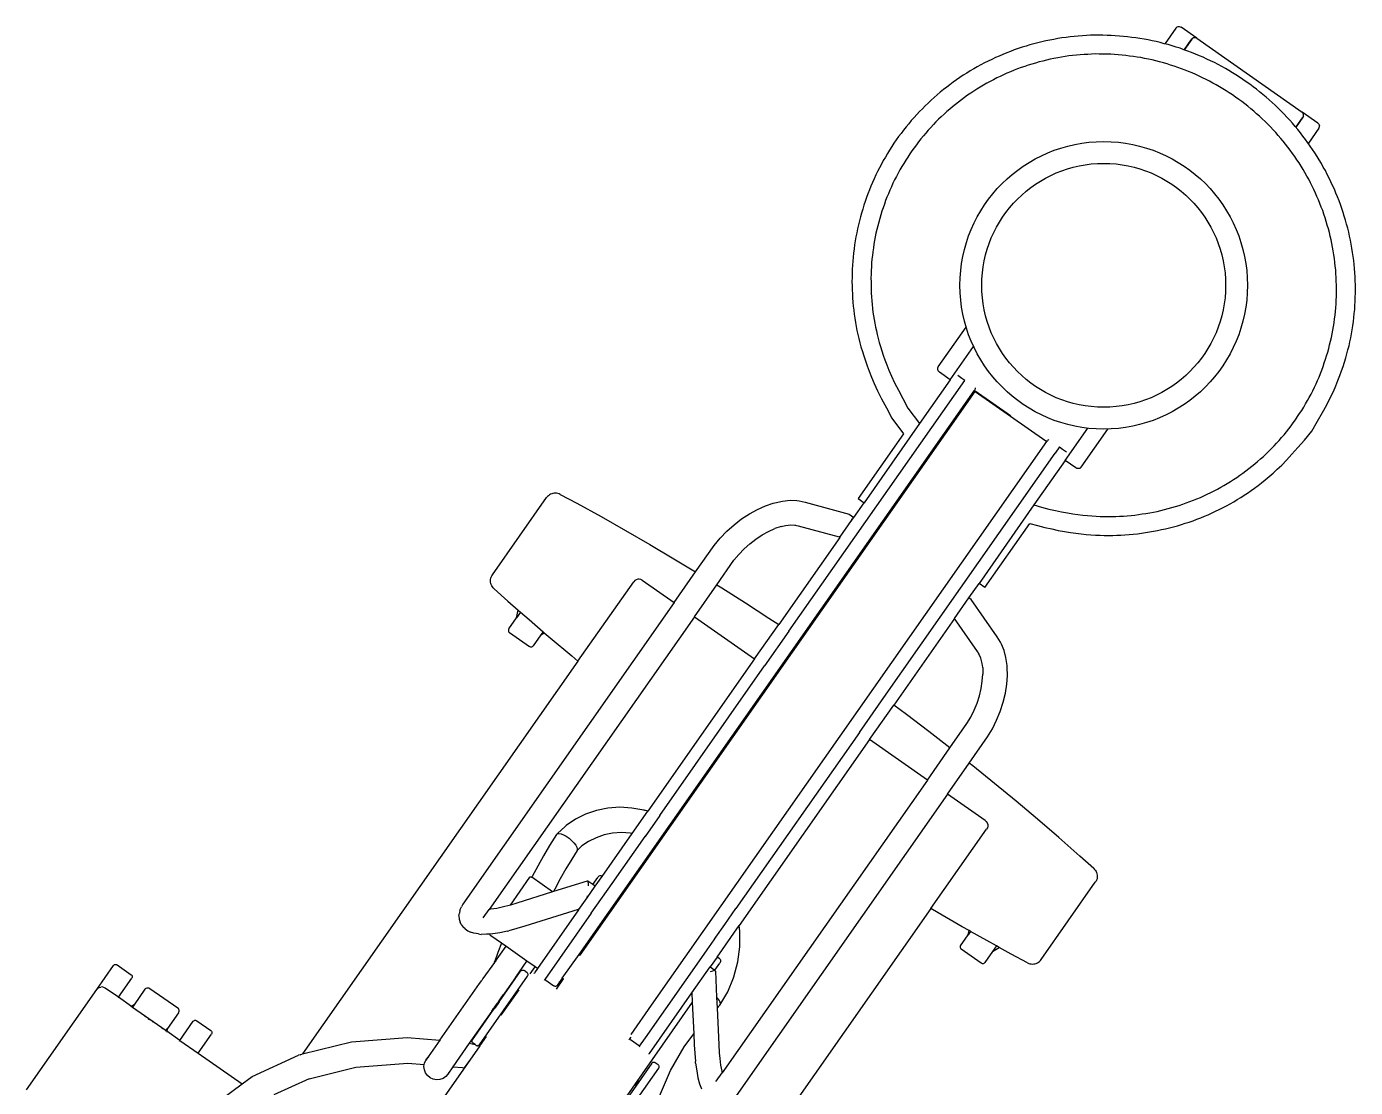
# Model space of a CAD drawing. Header units: metres. Extents: x 141303 to 146299, y 125960 to 127091.
# Drawn here: x 144687.086 to 144688.37, y 126057.218 to 126058.243 of the extents above; entities that cross this region are included whole.
import ezdxf

# ---------------------------------------------------------------- set-up
doc = ezdxf.new("R2010")
doc.units = ezdxf.units.M
doc.header["$MEASUREMENT"] = 0
doc.layers.add('Edges', color=7, linetype='Continuous')
doc.layers.add('FURNITURE', color=6, linetype='Continuous')

# ---------------------------------------------------------------- blocks, each defined once
blk = doc.blocks.new('Mobile C-Arm X-Ray Machine pl')
at = {"layer": 'Edges'}
for p, q in [((3.1646, 3.1659), (3.2639, 3.1659)), ((3.2652, 3.1657), (3.2639, 3.1659)), ((3.2639, 3.1659), (3.2878, 3.1659)), ((3.2664, 3.1652), (3.2652, 3.1657)), ((3.2664, 3.1652), (3.2674, 3.1644)), ((3.2682, 3.1634), (3.2674, 3.1644)), ((3.2687, 3.1621), (3.2682, 3.1634)), ((3.2689, 3.1609), (3.2687, 3.1621)), ((3.2689, 3.1478), (3.2689, 3.1609)), ((3.2878, 3.1659), (3.2883, 3.1658)), ((3.2883, 3.1658), (3.2888, 3.1656)), ((3.2888, 3.1656), (3.2892, 3.1653)), ((3.2892, 3.1653), (3.2895, 3.1649)), ((3.2895, 3.1649), (3.2897, 3.1644)), ((3.2897, 3.1644), (3.2898, 3.1639)), ((3.2898, 3.1639), (3.2898, 3.1498)), ((3.2682, 3.1478), (3.2687, 3.1478)), ((3.2689, 3.1478), (3.2878, 3.1478)), ((3.2689, 3.1349), (3.2689, 3.1478)), ((3.2883, 3.1479), (3.2878, 3.1478)), ((3.2888, 3.1481), (3.2883, 3.1479)), ((3.2892, 3.1484), (3.2888, 3.1481)), ((3.2895, 3.1488), (3.2892, 3.1484)), ((3.2897, 3.1493), (3.2895, 3.1488)), ((3.2898, 3.1498), (3.2897, 3.1493)), ((3.2687, 3.135), (3.2682, 3.1352)), ((3.2687, 3.134), (3.2682, 3.134)), ((3.2682, 3.1305), (3.2687, 3.1305)), ((3.2711, 3.134), (3.2689, 3.1349)), ((3.2689, 3.134), (3.2689, 3.1349)), ((3.2711, 3.134), (3.2689, 3.134)), ((3.2689, 3.134), (3.2689, 3.1007)), ((3.2865, 3.134), (3.2711, 3.134)), ((3.2865, 3.134), (3.2872, 3.1339)), ((3.2872, 3.1339), (3.2879, 3.1336)), ((3.2879, 3.1336), (3.2885, 3.1332)), ((3.2885, 3.1332), (3.289, 3.1326)), ((3.289, 3.1326), (3.2893, 3.1319)), ((3.2893, 3.1319), (3.2894, 3.1312)), ((3.2894, 3.1312), (3.2894, 3.1035)), ((3.2682, 3.1211), (3.2687, 3.1211)), ((3.2682, 3.1176), (3.2687, 3.1176)), ((3.2682, 3.1171), (3.2687, 3.1171)), ((3.2682, 3.1136), (3.2687, 3.1136)), ((3.2682, 3.1042), (3.2687, 3.1042)), ((3.2687, 3.1007), (3.2682, 3.1007)), ((3.2687, 3.0997), (3.2682, 3.0995)), ((3.2711, 3.1007), (3.2689, 3.0998)), ((3.2689, 3.0998), (3.2689, 3.1007)), ((3.2689, 3.1007), (3.2711, 3.1007)), ((3.2689, 3.0869), (3.2689, 3.0998)), ((3.2865, 3.1007), (3.2711, 3.1007)), ((3.2865, 3.1007), (3.2872, 3.1008)), ((3.2872, 3.1008), (3.2879, 3.1011)), ((3.2879, 3.1011), (3.2885, 3.1015)), ((3.2885, 3.1015), (3.289, 3.1021)), ((3.289, 3.1021), (3.2893, 3.1028)), ((3.2893, 3.1028), (3.2894, 3.1035)), ((3.7219, 3.0958), (3.7229, 3.096)), ((3.7229, 3.096), (3.7239, 3.0961)), ((3.7239, 3.0961), (3.8005, 3.0961)), ((3.8016, 3.096), (3.8005, 3.0961)), ((3.8026, 3.0958), (3.8016, 3.096)), ((3.2682, 3.0869), (3.2687, 3.0869)), ((3.2689, 3.0869), (3.2878, 3.0869)), ((3.2689, 3.0869), (3.2689, 3.0688)), ((3.2878, 3.0869), (3.2883, 3.0868)), ((3.2883, 3.0868), (3.2888, 3.0866)), ((3.2888, 3.0866), (3.2892, 3.0863)), ((3.2892, 3.0863), (3.2895, 3.0859)), ((3.2895, 3.0859), (3.2897, 3.0854)), ((3.2897, 3.0854), (3.2898, 3.0849)), ((3.7154, 3.0885), (3.7136, 3.0735)), ((3.7154, 3.0885), (3.7156, 3.0895)), ((3.7156, 3.0895), (3.7159, 3.0905)), ((3.7159, 3.0905), (3.7163, 3.0915)), ((3.7163, 3.0915), (3.7169, 3.0924)), ((3.7169, 3.0924), (3.7175, 3.0932)), ((3.7175, 3.0932), (3.7182, 3.0939)), ((3.7182, 3.0939), (3.719, 3.0945)), ((3.719, 3.0945), (3.7199, 3.0951)), ((3.7199, 3.0951), (3.7209, 3.0955)), ((3.7209, 3.0955), (3.7219, 3.0958)), ((3.8036, 3.0955), (3.8026, 3.0958)), ((3.8045, 3.0951), (3.8036, 3.0955)), ((3.8054, 3.0945), (3.8045, 3.0951)), ((3.8062, 3.0939), (3.8054, 3.0945)), ((3.8069, 3.0932), (3.8062, 3.0939)), ((3.8076, 3.0924), (3.8069, 3.0932)), ((3.8081, 3.0915), (3.8076, 3.0924)), ((3.8085, 3.0905), (3.8081, 3.0915)), ((3.8088, 3.0895), (3.8085, 3.0905)), ((3.809, 3.0885), (3.8088, 3.0895)), ((3.809, 3.0885), (3.8108, 3.0735)), ((3.2898, 3.0849), (3.2898, 3.0708)), ((3.2682, 3.0688), (3.2687, 3.0688)), ((3.2689, 3.0688), (3.2878, 3.0688)), ((3.2689, 3.0688), (3.2689, 3.0253)), ((3.2883, 3.0689), (3.2878, 3.0688)), ((3.2888, 3.0691), (3.2883, 3.0689)), ((3.2892, 3.0694), (3.2888, 3.0691)), ((3.2895, 3.0698), (3.2892, 3.0694)), ((3.2897, 3.0703), (3.2895, 3.0698)), ((3.2898, 3.0708), (3.2897, 3.0703)), ((3.7136, 3.0735), (3.7124, 3.0625)), ((3.8108, 3.0735), (3.8133, 3.0509)), ((3.6936, 3.0585), (3.6935, 3.058)), ((3.6935, 3.058), (3.6935, 3.038)), ((3.6938, 3.059), (3.6936, 3.0585)), ((3.6941, 3.0594), (3.6938, 3.059)), ((3.6946, 3.0597), (3.6941, 3.0594)), ((3.695, 3.0599), (3.6946, 3.0597)), ((3.6956, 3.06), (3.695, 3.0599)), ((3.6956, 3.06), (3.7065, 3.06)), ((3.7065, 3.06), (3.7124, 3.0625)), ((3.7122, 3.06), (3.7065, 3.06)), ((3.7122, 3.06), (3.7112, 3.0509)), ((3.7124, 3.0625), (3.7122, 3.06)), ((3.7112, 3.0509), (3.7097, 3.036)), ((3.8133, 3.0509), (3.8155, 3.0283)), ((3.2404, 3.0348), (3.2689, 3.0253)), ((3.6936, 3.0375), (3.6935, 3.038)), ((3.6938, 3.037), (3.6936, 3.0375)), ((3.6941, 3.0366), (3.6938, 3.037)), ((3.6946, 3.0363), (3.6941, 3.0366)), ((3.695, 3.0361), (3.6946, 3.0363)), ((3.6956, 3.036), (3.695, 3.0361)), ((3.7065, 3.036), (3.6956, 3.036)), ((3.7065, 3.036), (3.7096, 3.0347)), ((3.7097, 3.036), (3.7065, 3.036)), ((3.7096, 3.0347), (3.709, 3.0283)), ((3.7097, 3.036), (3.7096, 3.0347)), ((3.2689, 3.0253), (3.2784, 3.0221)), ((3.2784, 3.0221), (3.3142, 3.0013)), ((3.709, 3.0283), (3.707, 3.0056)), ((3.8155, 3.0283), (3.8175, 3.0056)), ((3.3035, 2.9832), (3.2764, 2.999)), ((3.3153, 3.0004), (3.3142, 3.0013)), ((3.3153, 3.0004), (3.317, 2.999)), ((3.317, 2.999), (3.3479, 2.9722)), ((3.7064, 2.999), (3.317, 2.999)), ((3.707, 3.0056), (3.7064, 2.999)), ((3.7064, 2.999), (3.7064, 2.9988)), ((3.7064, 2.999), (3.7852, 2.999)), ((3.7865, 2.9988), (3.7852, 2.999)), ((3.8175, 3.0056), (3.8192, 2.983)), ((3.7877, 2.9983), (3.7865, 2.9988)), ((3.7888, 2.9975), (3.7877, 2.9983)), ((3.7895, 2.9965), (3.7888, 2.9975)), ((3.79, 2.9953), (3.7895, 2.9965)), ((3.7902, 2.994), (3.79, 2.9953)), ((3.7902, 2.994), (3.7902, 2.9624)), ((3.3035, 2.9832), (3.3331, 2.9576)), ((3.8192, 2.983), (3.8206, 2.9624)), ((3.3479, 2.9722), (3.3766, 2.9372)), ((3.3331, 2.9576), (3.36, 2.9247)), ((3.4796, 2.9578), (3.4782, 2.9557)), ((3.4816, 2.9594), (3.4796, 2.9578)), ((3.4816, 2.9594), (3.4837, 2.9605)), ((3.486, 2.9615), (3.4837, 2.9605)), ((3.486, 2.9615), (3.4889, 2.962)), ((3.4913, 2.9624), (3.4889, 2.962)), ((3.7902, 2.9624), (3.4913, 2.9624)), ((3.7902, 2.9624), (3.8206, 2.9624)), ((3.8206, 2.9624), (3.8469, 2.9624)), ((3.8469, 2.9624), (3.8545, 2.9618)), ((3.8545, 2.9618), (3.8622, 2.9606)), ((3.8622, 2.9606), (3.8698, 2.9588)), ((3.8698, 2.9588), (3.8772, 2.9565)), ((3.8772, 2.9565), (3.8843, 2.9537)), ((3.4759, 2.9491), (3.4758, 2.9466)), ((3.4758, 2.9466), (3.4763, 2.9442)), ((3.4759, 2.9491), (3.4761, 2.9515)), ((3.477, 2.9539), (3.4761, 2.9515)), ((3.477, 2.9539), (3.4782, 2.9557)), ((3.8843, 2.9537), (3.8909, 2.9505)), ((3.8909, 2.9505), (3.897, 2.9468)), ((3.897, 2.9468), (3.9024, 2.9429)), ((3.3766, 2.9372), (3.39, 2.9143)), ((3.477, 2.9414), (3.4763, 2.9442)), ((3.4787, 2.9381), (3.477, 2.9414)), ((3.4787, 2.9381), (3.4797, 2.9361)), ((3.4822, 2.9326), (3.4797, 2.9361)), ((3.4915, 2.9424), (3.4916, 2.9423)), ((3.4916, 2.9423), (3.4917, 2.9424)), ((3.4917, 2.9424), (3.5, 2.9424)), ((3.5009, 2.9414), (3.5, 2.9424)), ((3.7902, 2.9424), (3.5, 2.9424)), ((3.5043, 2.9378), (3.5009, 2.9414)), ((3.5083, 2.9341), (3.5043, 2.9378)), ((3.7902, 2.9424), (3.7902, 2.8827)), ((3.7902, 2.9424), (3.8218, 2.9424)), ((3.8218, 2.9424), (3.8221, 2.9376)), ((3.8218, 2.9424), (3.8461, 2.9424)), ((3.8221, 2.9376), (3.8232, 2.9149)), ((3.8461, 2.9424), (3.8522, 2.9419)), ((3.8522, 2.9419), (3.8584, 2.9409)), ((3.8584, 2.9409), (3.8645, 2.9395)), ((3.8645, 2.9395), (3.8705, 2.9376)), ((3.8705, 2.9376), (3.8762, 2.9354)), ((3.8762, 2.9354), (3.8815, 2.9328)), ((3.9024, 2.9429), (3.9035, 2.9419)), ((3.9035, 2.9419), (3.9082, 2.9376)), ((3.9082, 2.9376), (3.9122, 2.933)), ((3.36, 2.9247), (3.3667, 2.9133)), ((3.4841, 2.9303), (3.4822, 2.9326)), ((3.4833, 2.9294), (3.4834, 2.9297)), ((3.4833, 2.9291), (3.4833, 2.9294)), ((3.4833, 2.9184), (3.4833, 2.9291)), ((3.4834, 2.9297), (3.4836, 2.93)), ((3.4836, 2.93), (3.4838, 2.9302)), ((3.4838, 2.9302), (3.4841, 2.9303)), ((3.4854, 2.9286), (3.4841, 2.9303)), ((3.4895, 2.9245), (3.4854, 2.9286)), ((3.4941, 2.9201), (3.4895, 2.9245)), ((3.512, 2.931), (3.5083, 2.9341)), ((3.5128, 2.9303), (3.512, 2.931)), ((3.5172, 2.9269), (3.5128, 2.9303)), ((3.5128, 2.9303), (3.5403, 2.9303)), ((3.5413, 2.9084), (3.5172, 2.9269)), ((3.5403, 2.9303), (3.5405, 2.9303)), ((3.5405, 2.9303), (3.5408, 2.9302)), ((3.5408, 2.9302), (3.541, 2.93)), ((3.541, 2.93), (3.5411, 2.9297)), ((3.5411, 2.9297), (3.5412, 2.9294)), ((3.5412, 2.9294), (3.5413, 2.9291)), ((3.5413, 2.9291), (3.5412, 2.9291)), ((3.5418, 2.9292), (3.5413, 2.9291)), ((3.5413, 2.9084), (3.5413, 2.9291)), ((3.5514, 2.9303), (3.5418, 2.9292)), ((3.5609, 2.9312), (3.5514, 2.9303)), ((3.5705, 2.932), (3.5609, 2.9312)), ((3.5812, 2.9326), (3.5705, 2.932)), ((3.5812, 2.9326), (3.5822, 2.9324)), ((3.5822, 2.9324), (3.5831, 2.9314)), ((3.5906, 2.9306), (3.5822, 2.9324)), ((3.5831, 2.9314), (3.5838, 2.9298)), ((3.5838, 2.9298), (3.5843, 2.9277)), ((3.5843, 2.9277), (3.5846, 2.9252)), ((3.5846, 2.9252), (3.5846, 2.9225)), ((3.5906, 2.9306), (3.5916, 2.9303)), ((3.6001, 2.9271), (3.5916, 2.9303)), ((3.6083, 2.9227), (3.6001, 2.9271)), ((3.8815, 2.9328), (3.8864, 2.9299)), ((3.8907, 2.9267), (3.8864, 2.9299)), ((3.8907, 2.9267), (3.8932, 2.9244)), ((3.8932, 2.9244), (3.8961, 2.921)), ((3.9122, 2.933), (3.9151, 2.9284)), ((3.9151, 2.9284), (3.916, 2.9266)), ((3.916, 2.9266), (3.9179, 2.9221)), ((3.3633, 2.9108), (3.3653, 2.9126)), ((3.3653, 2.9126), (3.3667, 2.9133)), ((3.3667, 2.9133), (3.3677, 2.9138)), ((3.3677, 2.9138), (3.3703, 2.9143)), ((3.3703, 2.9143), (3.373, 2.9141)), ((3.39, 2.9143), (3.3703, 2.9143)), ((3.373, 2.9141), (3.3738, 2.9138)), ((3.39, 2.9143), (3.3903, 2.9138)), ((3.39, 2.9143), (3.4464, 2.9143)), ((3.4464, 2.9143), (3.4494, 2.9143)), ((3.4511, 2.9143), (3.4494, 2.9143)), ((3.4672, 2.9142), (3.4511, 2.9143)), ((3.4662, 2.9137), (3.4663, 2.9138)), ((3.4663, 2.9138), (3.4672, 2.9142)), ((3.4672, 2.9142), (3.4673, 2.9143)), ((3.4755, 2.9165), (3.4673, 2.9143)), ((3.4673, 2.9143), (3.4675, 2.9142)), ((3.4675, 2.9142), (3.4684, 2.9141)), ((3.4833, 2.9142), (3.4675, 2.9142)), ((3.4684, 2.9141), (3.4688, 2.9137)), ((3.4833, 2.9184), (3.4755, 2.9165)), ((3.4833, 2.9142), (3.4833, 2.9184)), ((3.4833, 2.8932), (3.4833, 2.9142)), ((3.4941, 2.9201), (3.4951, 2.9193)), ((3.5002, 2.915), (3.4951, 2.9193)), ((3.5056, 2.9108), (3.5002, 2.915)), ((3.5822, 2.9131), (3.5812, 2.9119)), ((3.5831, 2.9148), (3.5822, 2.9131)), ((3.5838, 2.9171), (3.5831, 2.9148)), ((3.5843, 2.9197), (3.5838, 2.9171)), ((3.5846, 2.9225), (3.5843, 2.9197)), ((3.6158, 2.9172), (3.6083, 2.9227)), ((3.6227, 2.9106), (3.6158, 2.9172)), ((3.8232, 2.9149), (3.824, 2.8922)), ((3.8961, 2.921), (3.8979, 2.9182)), ((3.8979, 2.9182), (3.899, 2.9156)), ((3.8979, 2.9182), (3.8983, 2.9175)), ((3.899, 2.9156), (3.9107, 2.8834)), ((3.9179, 2.9221), (3.9305, 2.8873)), ((3.3606, 2.9032), (3.3608, 2.9059)), ((3.3611, 2.9005), (3.3606, 2.9032)), ((3.3608, 2.9059), (3.3617, 2.9085)), ((3.3617, 2.9085), (3.3633, 2.9108)), ((3.5413, 2.8832), (3.5056, 2.9108)), ((3.5419, 2.9079), (3.5413, 2.9084)), ((3.5442, 2.9082), (3.5419, 2.9079)), ((3.5645, 2.8905), (3.5419, 2.9079)), ((3.5534, 2.9093), (3.5442, 2.9082)), ((3.5627, 2.9102), (3.5534, 2.9093)), ((3.572, 2.9109), (3.5627, 2.9102)), ((3.5802, 2.9114), (3.572, 2.9109)), ((3.5812, 2.9119), (3.5802, 2.9114)), ((3.5854, 2.9103), (3.5802, 2.9114)), ((3.5915, 2.908), (3.5854, 2.9103)), ((3.5861, 2.9101), (3.5854, 2.9103)), ((3.5975, 2.9047), (3.5915, 2.908)), ((3.6031, 2.9006), (3.5975, 2.9047)), ((3.6288, 2.9031), (3.6227, 2.9106)), ((3.6339, 2.8947), (3.6288, 2.9031)), ((4.0143, 2.9036), (4.0093, 2.8886)), ((3.3622, 2.898), (3.3611, 2.9005)), ((3.364, 2.8959), (3.3622, 2.898)), ((3.3662, 2.8943), (3.364, 2.8959)), ((3.3687, 2.8934), (3.3662, 2.8943)), ((3.3713, 2.8932), (3.3687, 2.8934)), ((3.3725, 2.8934), (3.3713, 2.8932)), ((3.3785, 2.8932), (3.3713, 2.8932)), ((3.3784, 2.8934), (3.3785, 2.8932)), ((3.3785, 2.8932), (3.3825, 2.8864)), ((3.4018, 2.8932), (3.3785, 2.8932)), ((3.4017, 2.8934), (3.4018, 2.8932)), ((3.4018, 2.8932), (3.4036, 2.8888)), ((3.4337, 2.8932), (3.4018, 2.8932)), ((3.4036, 2.8907), (3.4037, 2.8913)), ((3.4037, 2.8913), (3.4039, 2.8917)), ((3.4039, 2.8917), (3.4042, 2.8922)), ((3.4042, 2.8922), (3.4046, 2.8925)), ((3.4046, 2.8925), (3.4051, 2.8927)), ((3.4051, 2.8927), (3.4056, 2.8927)), ((3.4056, 2.8927), (3.4359, 2.8927)), ((3.4337, 2.8932), (3.4362, 2.8932)), ((3.4359, 2.8927), (3.4362, 2.8928)), ((3.4359, 2.8927), (3.4379, 2.8927)), ((3.4368, 2.8932), (3.4362, 2.8932)), ((3.4362, 2.8928), (3.4364, 2.8929)), ((3.4377, 2.8928), (3.4362, 2.8928)), ((3.4364, 2.8929), (3.4366, 2.893)), ((3.4366, 2.893), (3.4368, 2.8932)), ((3.4368, 2.8932), (3.4369, 2.8934)), ((3.4368, 2.8932), (3.4368, 2.8932)), ((3.4368, 2.8932), (3.4379, 2.8932)), ((3.4379, 2.8927), (3.4377, 2.8928)), ((3.4379, 2.8932), (3.4393, 2.8932)), ((3.4413, 2.8927), (3.4379, 2.8927)), ((3.4393, 2.8932), (3.4415, 2.8932)), ((3.4415, 2.8928), (3.4413, 2.8927)), ((3.4433, 2.8927), (3.4413, 2.8927)), ((3.4433, 2.8927), (3.4413, 2.8927)), ((3.4424, 2.8932), (3.4415, 2.8932)), ((3.4415, 2.8928), (3.443, 2.8928)), ((3.4423, 2.8934), (3.4424, 2.8932)), ((3.4424, 2.8932), (3.4424, 2.8932)), ((3.4424, 2.8932), (3.4425, 2.893)), ((3.4429, 2.8932), (3.4424, 2.8932)), ((3.4425, 2.893), (3.4428, 2.8929)), ((3.4428, 2.8929), (3.443, 2.8928)), ((3.4429, 2.8932), (3.447, 2.8932)), ((3.443, 2.8928), (3.4433, 2.8927)), ((3.4433, 2.8927), (3.4736, 2.8927)), ((3.447, 2.8932), (3.45, 2.8932)), ((3.4516, 2.8932), (3.45, 2.8932)), ((3.4671, 2.8932), (3.4516, 2.8932)), ((3.4671, 2.8932), (3.4698, 2.8932)), ((3.4698, 2.8932), (3.4689, 2.8934)), ((3.4702, 2.8934), (3.4698, 2.8932)), ((3.4705, 2.8934), (3.4698, 2.8932)), ((3.4698, 2.8932), (3.4726, 2.8932)), ((3.4726, 2.8932), (3.4833, 2.8932)), ((3.4736, 2.8927), (3.4741, 2.8927)), ((3.4741, 2.8927), (3.4746, 2.8925)), ((3.4746, 2.8925), (3.475, 2.8922)), ((3.475, 2.8922), (3.4753, 2.8917)), ((3.4753, 2.8917), (3.4755, 2.8913)), ((3.4755, 2.8913), (3.4756, 2.8907)), ((3.4833, 2.8851), (3.4833, 2.8932)), ((3.6082, 2.8958), (3.6031, 2.9006)), ((3.6127, 2.8902), (3.6082, 2.8958)), ((3.6381, 2.8857), (3.6339, 2.8947)), ((3.824, 2.8922), (3.8243, 2.8827)), ((4.0284, 2.8977), (4.0234, 2.8827)), ((4.0669, 2.8934), (4.067, 2.8942)), ((4.0669, 2.8827), (4.0669, 2.8934)), ((4.067, 2.8942), (4.0673, 2.895)), ((4.0673, 2.895), (4.0678, 2.8957)), ((4.0678, 2.8957), (4.0684, 2.8962)), ((4.0684, 2.8962), (4.0692, 2.8965)), ((4.0692, 2.8965), (4.0699, 2.8966)), ((4.0699, 2.8966), (4.1093, 2.8966)), ((4.4058, 2.8966), (4.3905, 2.8966)), ((4.4058, 2.8966), (4.4066, 2.8965)), ((4.4066, 2.8965), (4.4073, 2.8962)), ((4.4073, 2.8962), (4.4079, 2.8957)), ((4.4079, 2.8957), (4.4084, 2.895)), ((4.4084, 2.895), (4.4087, 2.8942)), ((4.4087, 2.8942), (4.4088, 2.8934)), ((4.4088, 2.8779), (4.4088, 2.8934)), ((3.4051, 2.8851), (3.282, 2.8851)), ((3.3825, 2.8864), (3.383, 2.8851)), ((3.3904, 2.8851), (3.383, 2.8851)), ((3.4036, 2.8888), (3.4036, 2.8907)), ((3.4036, 2.8877), (3.4036, 2.8888)), ((3.4036, 2.8877), (3.4037, 2.8872)), ((3.4037, 2.8872), (3.4039, 2.8867)), ((3.4039, 2.8867), (3.4042, 2.8863)), ((3.4042, 2.8863), (3.4046, 2.886)), ((3.4044, 2.8867), (3.4046, 2.8863)), ((3.4046, 2.886), (3.4047, 2.886)), ((3.4047, 2.886), (3.4047, 2.886)), ((3.4047, 2.886), (3.4051, 2.8851)), ((3.4047, 2.886), (3.4051, 2.8858)), ((3.4051, 2.8858), (3.4056, 2.8857)), ((3.4142, 2.8851), (3.4052, 2.8851)), ((3.4056, 2.8857), (3.4736, 2.8857)), ((3.4354, 2.8851), (3.4606, 2.8851)), ((3.4736, 2.8857), (3.4741, 2.8858)), ((3.4741, 2.8858), (3.4746, 2.886)), ((3.4746, 2.886), (3.475, 2.8863)), ((3.475, 2.8863), (3.4753, 2.8867)), ((3.4753, 2.8867), (3.4755, 2.8872)), ((3.4755, 2.8872), (3.4756, 2.8877)), ((3.4756, 2.8877), (3.4756, 2.8907)), ((3.4764, 2.8851), (3.4833, 2.8851)), ((3.4784, 2.8827), (3.479, 2.8827)), ((3.4833, 2.8827), (3.479, 2.8827)), ((3.4833, 2.8827), (3.4833, 2.8851)), ((3.5413, 2.8827), (3.4833, 2.8827)), ((3.5413, 2.8827), (3.5413, 2.8832)), ((3.5419, 2.8827), (3.5413, 2.8832)), ((3.5419, 2.8827), (3.5413, 2.8827)), ((3.5421, 2.8826), (3.5419, 2.8827)), ((3.5419, 2.8827), (3.5534, 2.8827)), ((3.5532, 2.8826), (3.5534, 2.8827)), ((3.5534, 2.8827), (3.5548, 2.8834)), ((3.5534, 2.8827), (3.5648, 2.8827)), ((3.5619, 2.8873), (3.5635, 2.8885)), ((3.5635, 2.8885), (3.5645, 2.8894)), ((3.5648, 2.8901), (3.5645, 2.8905)), ((3.5645, 2.8894), (3.5648, 2.8901)), ((3.5645, 2.8851), (3.5648, 2.8851)), ((3.5648, 2.8851), (3.5648, 2.8901)), ((3.5648, 2.8851), (3.5718, 2.8851)), ((3.5648, 2.8827), (3.5648, 2.8851)), ((3.5648, 2.8826), (3.5648, 2.8827)), ((3.5648, 2.8827), (3.5746, 2.8827)), ((3.5725, 2.885), (3.5718, 2.8851)), ((3.5732, 2.8848), (3.5725, 2.885)), ((3.5738, 2.8845), (3.5732, 2.8848)), ((3.5742, 2.8841), (3.5738, 2.8845)), ((3.5745, 2.8836), (3.5742, 2.8841)), ((3.5746, 2.8831), (3.5745, 2.8836)), ((3.5746, 2.8831), (3.5746, 2.8827)), ((3.5746, 2.8827), (3.5746, 2.8826)), ((3.5746, 2.8827), (3.6171, 2.8827)), ((3.6165, 2.8841), (3.6127, 2.8902)), ((3.6171, 2.8827), (3.6165, 2.8841)), ((3.6171, 2.8826), (3.6171, 2.8827)), ((3.6171, 2.8827), (3.6391, 2.8827)), ((3.6381, 2.8857), (3.6382, 2.8854)), ((3.6391, 2.8827), (3.6382, 2.8854)), ((3.6391, 2.8826), (3.6391, 2.8827)), ((3.7902, 2.8827), (3.6391, 2.8827)), ((3.7902, 2.8827), (3.7902, 2.8826)), ((3.7902, 2.8827), (3.8243, 2.8827)), ((3.8243, 2.8827), (3.8243, 2.8826)), ((3.9107, 2.8827), (3.8243, 2.8827)), ((3.9111, 2.8827), (3.9107, 2.8834)), ((3.9107, 2.8834), (3.9107, 2.8827)), ((3.9111, 2.8827), (3.9107, 2.8827)), ((3.9107, 2.8827), (3.9107, 2.8826)), ((3.9111, 2.8826), (3.9111, 2.8827)), ((3.9111, 2.8827), (3.9275, 2.8827)), ((3.9275, 2.8827), (3.9274, 2.8826)), ((3.9285, 2.8834), (3.9275, 2.8827)), ((3.9275, 2.8827), (3.9305, 2.8827)), ((3.9305, 2.8873), (3.9305, 2.8827)), ((3.9305, 2.8827), (3.9305, 2.8826)), ((3.9305, 2.8827), (3.945, 2.8827)), ((4.0093, 2.8886), (3.945, 2.8886)), ((3.945, 2.8886), (3.945, 2.8827)), ((3.945, 2.8827), (3.945, 2.8826)), ((4.0234, 2.8827), (3.945, 2.8827)), ((4.0234, 2.8827), (4.0234, 2.8826)), ((4.0669, 2.8827), (4.0234, 2.8827)), ((4.0669, 2.8827), (4.0669, 2.8826)), ((4.0669, 2.8827), (4.1, 2.8827)), ((4.3957, 2.8808), (4.4052, 2.881)), ((4.4058, 2.8809), (4.3957, 2.8809)), ((4.4017, 2.8809), (4.3957, 2.8809)), ((4.4054, 2.881), (4.4052, 2.881)), ((4.4055, 2.881), (4.4054, 2.881)), ((4.4056, 2.881), (4.4055, 2.881)), ((4.4057, 2.881), (4.4056, 2.881)), ((4.4058, 2.881), (4.4057, 2.881)), ((4.4058, 2.8809), (4.4058, 2.881)), ((4.4062, 2.8809), (4.4058, 2.881)), ((4.4064, 2.8809), (4.4058, 2.881)), ((4.4062, 2.8809), (4.4058, 2.8809)), ((4.4062, 2.8809), (4.4062, 2.8809)), ((4.4062, 2.8809), (4.4064, 2.8809)), ((4.4064, 2.8809), (4.4065, 2.8809)), ((4.4066, 2.8808), (4.4064, 2.8809)), ((4.4073, 2.8805), (4.4066, 2.8808)), ((4.4079, 2.88), (4.4073, 2.8805)), ((3.479, 2.8727), (3.4784, 2.8728)), ((3.4793, 2.8727), (3.479, 2.8727)), ((3.4793, 2.8727), (3.4793, 2.8637)), ((3.545, 2.8727), (3.4793, 2.8727)), ((3.545, 2.8727), (3.545, 2.8728)), ((3.545, 2.8727), (3.5746, 2.8727)), ((3.5746, 2.8728), (3.5746, 2.8727)), ((3.5746, 2.8727), (3.621, 2.8727)), ((3.621, 2.8727), (3.621, 2.8728)), ((3.6419, 2.8727), (3.621, 2.8727)), ((3.6419, 2.8727), (3.6419, 2.8728)), ((3.6419, 2.8727), (3.7902, 2.8727)), ((3.7902, 2.8728), (3.7902, 2.8727)), ((3.8246, 2.8727), (3.7902, 2.8727)), ((3.8246, 2.8728), (3.8246, 2.8727)), ((3.8246, 2.8727), (4.0732, 2.8727)), ((4.0732, 2.8757), (4.0732, 2.8797)), ((4.0732, 2.8727), (4.0732, 2.8757)), ((4.4084, 2.8793), (4.4079, 2.88)), ((4.4087, 2.8786), (4.4084, 2.8793)), ((4.4088, 2.8779), (4.4087, 2.8786)), ((4.4088, 2.8779), (4.4088, 2.7736)), ((3.4784, 2.8606), (3.4874, 2.8606)), ((3.4794, 2.8632), (3.4793, 2.8637)), ((3.4796, 2.8627), (3.4794, 2.8632)), ((3.4799, 2.8623), (3.4796, 2.8627)), ((3.4803, 2.862), (3.4799, 2.8623)), ((3.4808, 2.8618), (3.4803, 2.862)), ((3.4813, 2.8617), (3.4808, 2.8618)), ((3.4841, 2.8617), (3.4813, 2.8617)), ((3.4841, 2.8617), (3.4846, 2.8618)), ((3.4874, 2.8617), (3.4841, 2.8617)), ((3.4874, 2.8617), (3.4874, 2.8618)), ((3.4874, 2.8606), (3.4874, 2.8617)), ((3.4883, 2.8617), (3.4874, 2.8617)), ((3.4874, 2.8606), (3.4883, 2.8606)), ((3.4883, 2.8617), (3.4883, 2.8618)), ((3.4883, 2.8606), (3.4883, 2.8617)), ((3.4883, 2.8617), (3.512, 2.8617)), ((3.512, 2.8618), (3.512, 2.8617)), ((3.512, 2.8617), (3.512, 2.8607)), ((3.512, 2.8617), (4.0708, 2.8617)), ((3.512, 2.8607), (4.0708, 2.8607)), ((4.0708, 2.8618), (4.0708, 2.8617)), ((4.0708, 2.8617), (4.071, 2.8617)), ((4.0708, 2.8617), (4.0708, 2.8607)), ((4.0708, 2.8607), (4.0708, 2.8257)), ((4.071, 2.8607), (4.0708, 2.8607)), ((4.071, 2.8618), (4.071, 2.8617)), ((4.071, 2.8617), (4.071, 2.8607)), ((4.0717, 2.8617), (4.071, 2.8617)), ((4.071, 2.8257), (4.071, 2.8607)), ((4.0722, 2.8618), (4.0717, 2.8617)), ((4.0727, 2.862), (4.0722, 2.8618)), ((4.0732, 2.8623), (4.0727, 2.862)), ((4.071, 2.8257), (4.0708, 2.8257)), ((4.0708, 2.8257), (4.0708, 2.7907)), ((3.4784, 2.7886), (3.4795, 2.7886)), ((3.4794, 2.7883), (3.4793, 2.7877)), ((3.4793, 2.7787), (3.4793, 2.7877)), ((3.4795, 2.7886), (3.4794, 2.7883)), ((3.4795, 2.7886), (3.4813, 2.7886)), ((3.4831, 2.7897), (3.512, 2.7897)), ((3.512, 2.7897), (4.0708, 2.7897)), ((4.071, 2.7907), (4.0708, 2.7907)), ((4.0708, 2.7897), (4.0708, 2.7907)), ((4.0708, 2.7897), (4.0708, 2.7897)), ((4.0717, 2.7897), (4.0708, 2.7897)), ((4.0722, 2.7897), (4.0717, 2.7897)), ((4.0727, 2.7895), (4.0722, 2.7897)), ((4.0732, 2.7892), (4.0727, 2.7895)), ((3.479, 2.7787), (3.4784, 2.7787)), ((3.4793, 2.7787), (3.479, 2.7787)), ((3.4793, 2.7787), (3.4874, 2.7787)), ((3.4874, 2.7787), (3.545, 2.7787)), ((3.545, 2.7787), (3.545, 2.7786)), ((3.545, 2.7787), (3.5737, 2.7787)), ((3.5737, 2.7787), (3.5737, 2.7786)), ((3.5737, 2.7787), (3.5746, 2.7787)), ((3.5746, 2.7786), (3.5746, 2.7787)), ((3.5746, 2.7787), (3.5846, 2.7787)), ((3.5845, 2.7786), (3.5846, 2.7787)), ((3.5846, 2.7787), (3.5863, 2.7787)), ((3.5863, 2.7786), (3.5863, 2.7787)), ((3.5863, 2.7787), (3.5871, 2.7787)), ((3.5871, 2.7787), (3.5871, 2.7786)), ((3.5871, 2.7787), (3.5997, 2.7787)), ((3.5997, 2.7786), (3.5997, 2.7787)), ((3.5997, 2.7787), (3.6156, 2.7787)), ((3.6155, 2.7786), (3.6156, 2.7787)), ((3.7902, 2.7787), (3.6156, 2.7787)), ((3.7902, 2.7786), (3.7902, 2.7787)), ((3.7902, 2.7787), (3.8247, 2.7787)), ((3.8247, 2.7786), (3.8247, 2.7787)), ((3.8247, 2.7787), (4.0669, 2.7787)), ((4.0669, 2.7787), (4.0669, 2.7786)), ((4.0732, 2.7787), (4.0669, 2.7787)), ((4.0732, 2.7787), (4.0732, 2.7757)), ((4.0732, 2.7757), (4.0732, 2.7717)), ((4.4084, 2.7721), (4.4087, 2.7729)), ((4.4087, 2.7729), (4.4088, 2.7736)), ((4.4088, 2.7581), (4.4088, 2.7736)), ((3.533, 2.7641), (3.4052, 2.7641)), ((3.4509, 2.7627), (3.4363, 2.7627)), ((3.4509, 2.7627), (3.4572, 2.7641)), ((3.4736, 2.7627), (3.4509, 2.7627)), ((3.4736, 2.7627), (3.4741, 2.7627)), ((3.4741, 2.7627), (3.4746, 2.7625)), ((3.4746, 2.7625), (3.475, 2.7622)), ((3.475, 2.7622), (3.4753, 2.7617)), ((3.4753, 2.7617), (3.4755, 2.7613)), ((3.4784, 2.7688), (3.479, 2.7687)), ((3.479, 2.7687), (3.539, 2.7687)), ((3.533, 2.7641), (3.5126, 2.7483)), ((3.539, 2.7687), (3.533, 2.7641)), ((3.5392, 2.7688), (3.539, 2.7687)), ((3.539, 2.7687), (3.5648, 2.7687)), ((3.5645, 2.7632), (3.5477, 2.7503)), ((3.5619, 2.7664), (3.5635, 2.7652)), ((3.5635, 2.7652), (3.5645, 2.7643)), ((3.5645, 2.7643), (3.5646, 2.7641)), ((3.5648, 2.7636), (3.5645, 2.7632)), ((3.5646, 2.7641), (3.5648, 2.7636)), ((3.5646, 2.7641), (3.5648, 2.7641)), ((3.5648, 2.7688), (3.5648, 2.7687)), ((3.5746, 2.7687), (3.5648, 2.7687)), ((3.5648, 2.7687), (3.5648, 2.7641)), ((3.5648, 2.7641), (3.5648, 2.7636)), ((3.5648, 2.7641), (3.5718, 2.7641)), ((3.5725, 2.7641), (3.5718, 2.7641)), ((3.5732, 2.7643), (3.5725, 2.7641)), ((3.5738, 2.7646), (3.5732, 2.7643)), ((3.5742, 2.7651), (3.5738, 2.7646)), ((3.5745, 2.7655), (3.5742, 2.7651)), ((3.5746, 2.7661), (3.5745, 2.7655)), ((3.5746, 2.7687), (3.5746, 2.7688)), ((3.5746, 2.7661), (3.5746, 2.7687)), ((3.5746, 2.7687), (3.6057, 2.7687)), ((3.592, 2.7584), (3.6023, 2.7657)), ((3.6023, 2.7657), (3.6057, 2.7687)), ((3.6057, 2.7687), (3.6058, 2.7688)), ((3.7902, 2.7687), (3.6057, 2.7687)), ((3.7902, 2.7687), (3.7902, 2.7688)), ((3.7902, 2.7114), (3.7902, 2.7687)), ((3.7902, 2.7687), (3.8244, 2.7687)), ((3.824, 2.7559), (3.8244, 2.7687)), ((3.8244, 2.7687), (3.8244, 2.7688)), ((3.9101, 2.7687), (3.8244, 2.7687)), ((3.899, 2.7381), (3.9101, 2.7687)), ((3.9101, 2.7687), (3.9102, 2.7688)), ((3.9101, 2.7687), (3.9305, 2.7687)), ((3.9179, 2.7316), (3.9305, 2.7664)), ((3.9305, 2.7687), (3.9305, 2.7688)), ((3.9305, 2.7687), (3.945, 2.7687)), ((3.9305, 2.7664), (3.9305, 2.7687)), ((3.945, 2.7687), (3.945, 2.7688)), ((3.945, 2.7628), (3.945, 2.7687)), ((4.0227, 2.7687), (3.945, 2.7687)), ((3.945, 2.7628), (4.0086, 2.7628)), ((4.0227, 2.7688), (4.0227, 2.7687)), ((4.0669, 2.7687), (4.0227, 2.7687)), ((4.0669, 2.7687), (4.0669, 2.7688)), ((4.0669, 2.7687), (4.0988, 2.7687)), ((4.0669, 2.7581), (4.0669, 2.7687)), ((4.4058, 2.7706), (4.3964, 2.7706)), ((4.3964, 2.7706), (4.4052, 2.7705)), ((4.4054, 2.7705), (4.4052, 2.7705)), ((4.4055, 2.7705), (4.4054, 2.7705)), ((4.4056, 2.7705), (4.4055, 2.7705)), ((4.4057, 2.7705), (4.4056, 2.7705)), ((4.4057, 2.7705), (4.4056, 2.7705)), ((4.4058, 2.7705), (4.4057, 2.7705)), ((4.4064, 2.7706), (4.4058, 2.7705)), ((4.4058, 2.7706), (4.4064, 2.7706)), ((4.4064, 2.7706), (4.4066, 2.7707)), ((4.4064, 2.7706), (4.4065, 2.7706)), ((4.4066, 2.7707), (4.4073, 2.771)), ((4.4073, 2.771), (4.4079, 2.7715)), ((4.4079, 2.7715), (4.4084, 2.7721)), ((3.4433, 2.7557), (3.4736, 2.7557)), ((3.4736, 2.7557), (3.4741, 2.7558)), ((3.4741, 2.7558), (3.4746, 2.756)), ((3.4746, 2.756), (3.475, 2.7563)), ((3.475, 2.7563), (3.4753, 2.7567)), ((3.4753, 2.7567), (3.4755, 2.7572)), ((3.4755, 2.7613), (3.4756, 2.7607)), ((3.4755, 2.7572), (3.4756, 2.7577)), ((3.4756, 2.7607), (3.4756, 2.7577)), ((3.5694, 2.7483), (3.581, 2.7526)), ((3.581, 2.7526), (3.592, 2.7584)), ((3.8232, 2.7332), (3.824, 2.7559)), ((4.067, 2.7572), (4.0669, 2.7581)), ((4.0673, 2.7565), (4.067, 2.7572)), ((4.0678, 2.7558), (4.0673, 2.7565)), ((4.0684, 2.7553), (4.0678, 2.7558)), ((4.0692, 2.755), (4.0684, 2.7553)), ((4.0699, 2.7549), (4.0692, 2.755)), ((4.0699, 2.7549), (4.1077, 2.7549)), ((4.4058, 2.7549), (4.3912, 2.7549)), ((4.4058, 2.7549), (4.4066, 2.755)), ((4.4066, 2.755), (4.4073, 2.7553)), ((4.4073, 2.7553), (4.4079, 2.7558)), ((4.4084, 2.7565), (4.4079, 2.7558)), ((4.4084, 2.7565), (4.4087, 2.7572)), ((4.4088, 2.7581), (4.4087, 2.7572)), ((3.4552, 2.7422), (3.4774, 2.7468)), ((3.4774, 2.7468), (3.4995, 2.7487)), ((3.4995, 2.7487), (3.5126, 2.7483)), ((3.5056, 2.7429), (3.5002, 2.7387)), ((3.5126, 2.7483), (3.5056, 2.7429)), ((3.5407, 2.7449), (3.5172, 2.7268)), ((3.5477, 2.7503), (3.5407, 2.7449)), ((3.5407, 2.7449), (3.5439, 2.7444)), ((3.5439, 2.7444), (3.5565, 2.7454)), ((3.5439, 2.7444), (3.5449, 2.7446)), ((3.5449, 2.7446), (3.5459, 2.7456)), ((3.5459, 2.7456), (3.5468, 2.7472)), ((3.5468, 2.7472), (3.5475, 2.7493)), ((3.5475, 2.7493), (3.5477, 2.7503)), ((3.5565, 2.7454), (3.5685, 2.7481)), ((3.5685, 2.7481), (3.5694, 2.7483)), ((3.4895, 2.7292), (3.4854, 2.7251)), ((3.4941, 2.7336), (3.4895, 2.7292)), ((3.4941, 2.7336), (3.4951, 2.7345)), ((3.5002, 2.7387), (3.4951, 2.7345)), ((3.8221, 2.7114), (3.8232, 2.7332)), ((3.8907, 2.727), (3.8932, 2.7293)), ((3.8932, 2.7293), (3.8961, 2.7327)), ((3.8961, 2.7327), (3.8979, 2.7355)), ((3.8979, 2.7355), (3.899, 2.7381)), ((3.8979, 2.7355), (3.8983, 2.7362)), ((3.916, 2.7271), (3.9179, 2.7316)), ((3.4822, 2.7212), (3.4797, 2.7176)), ((3.4854, 2.7251), (3.4822, 2.7212)), ((3.5083, 2.7196), (3.5043, 2.7159)), ((3.512, 2.7227), (3.5083, 2.7196)), ((3.5172, 2.7268), (3.512, 2.7227)), ((3.8762, 2.7183), (3.8815, 2.7209)), ((3.8815, 2.7209), (3.8864, 2.7238)), ((3.8907, 2.727), (3.8864, 2.7238)), ((3.9082, 2.7162), (3.9122, 2.7207)), ((3.9122, 2.7207), (3.9151, 2.7254)), ((3.9151, 2.7254), (3.916, 2.7271)), ((3.4915, 2.7114), (3.4916, 2.7114)), ((3.4916, 2.7114), (3.4917, 2.7114)), ((3.4917, 2.7114), (3.5, 2.7114)), ((3.5009, 2.7124), (3.5, 2.7114)), ((3.7902, 2.7114), (3.5, 2.7114)), ((3.5043, 2.7159), (3.5009, 2.7124)), ((3.7902, 2.7114), (3.8221, 2.7114)), ((3.8221, 2.7114), (3.8461, 2.7114)), ((3.8461, 2.7114), (3.8522, 2.7118)), ((3.8522, 2.7118), (3.8584, 2.7128)), ((3.8584, 2.7128), (3.8645, 2.7142)), ((3.8645, 2.7142), (3.8705, 2.7161)), ((3.8705, 2.7161), (3.8762, 2.7183)), ((3.897, 2.7069), (3.9024, 2.7108)), ((3.9024, 2.7108), (3.9035, 2.7118)), ((3.9035, 2.7118), (3.9082, 2.7162)), ((3.8698, 2.6949), (3.8772, 2.6972)), ((3.8772, 2.6972), (3.8843, 2.7)), ((3.8843, 2.7), (3.8909, 2.7032)), ((3.8909, 2.7032), (3.897, 2.7069)), ((3.7902, 2.6914), (3.4913, 2.6914)), ((3.7902, 2.6542), (3.7902, 2.6914)), ((3.7902, 2.6914), (3.821, 2.6914)), ((3.8192, 2.6651), (3.8208, 2.6878)), ((3.8208, 2.6878), (3.821, 2.6914)), ((3.821, 2.6914), (3.8469, 2.6914)), ((3.8469, 2.6914), (3.8545, 2.692)), ((3.8545, 2.692), (3.8622, 2.6932)), ((3.8622, 2.6932), (3.8698, 2.6949)), ((3.8175, 2.6425), (3.8192, 2.6651)), ((3.7902, 2.6542), (3.79, 2.6529)), ((3.7064, 2.6492), (3.4308, 2.6492)), ((3.7064, 2.6492), (3.7064, 2.6493)), ((3.707, 2.6425), (3.7064, 2.6492)), ((3.7064, 2.6492), (3.7852, 2.6492)), ((3.7865, 2.6493), (3.7852, 2.6492)), ((3.7877, 2.6498), (3.7865, 2.6493)), ((3.7888, 2.6506), (3.7877, 2.6498)), ((3.7895, 2.6517), (3.7888, 2.6506)), ((3.79, 2.6529), (3.7895, 2.6517)), ((3.709, 2.6198), (3.707, 2.6425)), ((3.8155, 2.6198), (3.8175, 2.6425)), ((3.6936, 2.6106), (3.6935, 2.6101)), ((3.6938, 2.6111), (3.6936, 2.6106)), ((3.6941, 2.6115), (3.6938, 2.6111)), ((3.6946, 2.6119), (3.6941, 2.6115)), ((3.695, 2.6121), (3.6946, 2.6119)), ((3.6956, 2.6121), (3.695, 2.6121)), ((3.6956, 2.6121), (3.7065, 2.6121)), ((3.7065, 2.6121), (3.7096, 2.6134)), ((3.7097, 2.6121), (3.7065, 2.6121)), ((3.7096, 2.6134), (3.709, 2.6198)), ((3.7097, 2.6121), (3.7096, 2.6134)), ((3.7112, 2.5972), (3.7097, 2.6121)), ((3.8133, 2.5972), (3.8155, 2.6198)), ((3.6935, 2.5902), (3.6935, 2.6101)), ((3.6936, 2.5896), (3.6935, 2.5902)), ((3.6938, 2.5892), (3.6936, 2.5896)), ((3.6941, 2.5887), (3.6938, 2.5892)), ((3.7122, 2.5882), (3.7112, 2.5972)), ((3.8108, 2.5746), (3.8133, 2.5972)), ((3.6946, 2.5884), (3.6941, 2.5887)), ((3.695, 2.5882), (3.6946, 2.5884)), ((3.6956, 2.5882), (3.695, 2.5882)), ((3.7065, 2.5882), (3.6956, 2.5882)), ((3.7065, 2.5882), (3.7124, 2.5857)), ((3.7122, 2.5882), (3.7065, 2.5882)), ((3.7124, 2.5857), (3.7122, 2.5882)), ((3.7136, 2.5746), (3.7124, 2.5857)), ((3.7154, 2.5596), (3.7136, 2.5746)), ((3.809, 2.5596), (3.8108, 2.5746)), ((3.7154, 2.5596), (3.7156, 2.5586)), ((3.7156, 2.5586), (3.7159, 2.5576)), ((3.7159, 2.5576), (3.7163, 2.5567)), ((3.7163, 2.5567), (3.7169, 2.5558)), ((3.8081, 2.5567), (3.8076, 2.5558)), ((3.8085, 2.5576), (3.8081, 2.5567)), ((3.8088, 2.5586), (3.8085, 2.5576)), ((3.809, 2.5596), (3.8088, 2.5586)), ((3.7169, 2.5558), (3.7175, 2.555)), ((3.7175, 2.555), (3.7182, 2.5542)), ((3.7182, 2.5542), (3.719, 2.5536)), ((3.719, 2.5536), (3.7199, 2.553)), ((3.7199, 2.553), (3.7209, 2.5526)), ((3.7209, 2.5526), (3.7219, 2.5523)), ((3.7219, 2.5523), (3.7229, 2.5521)), ((3.7229, 2.5521), (3.7239, 2.5521)), ((3.7239, 2.5521), (3.8005, 2.5521)), ((3.8016, 2.5521), (3.8005, 2.5521)), ((3.8026, 2.5523), (3.8016, 2.5521)), ((3.8036, 2.5526), (3.8026, 2.5523)), ((3.8045, 2.553), (3.8036, 2.5526)), ((3.8054, 2.5536), (3.8045, 2.553)), ((3.8062, 2.5542), (3.8054, 2.5536)), ((3.8069, 2.555), (3.8062, 2.5542)), ((3.8076, 2.5558), (3.8069, 2.555))]:
    blk.add_line(p, q, dxfattribs=at)
for points in [[(4.2012, 2.6185), (4.2105, 2.6192), (4.2187, 2.62), (4.2258, 2.6208), (4.2321, 2.6217), (4.2377, 2.6226), (4.2427, 2.6236), (4.2471, 2.6246), (4.2513, 2.6257), (4.2552, 2.6267), (4.2589, 2.6278), (4.2624, 2.6288), (4.2658, 2.63), (4.2691, 2.6311), (4.2722, 2.6323), (4.2754, 2.6335), (4.2784, 2.6347), (4.2815, 2.6361), (4.2845, 2.6374), (4.2875, 2.6388), (4.2904, 2.6403), (4.2934, 2.6418), (4.2963, 2.6434), (4.2992, 2.645), (4.3021, 2.6466), (4.3049, 2.6483), (4.3077, 2.6501), (4.3105, 2.6519), (4.3133, 2.6537), (4.316, 2.6556), (4.3187, 2.6576), (4.3214, 2.6596), (4.324, 2.6616), (4.3266, 2.6637), (4.3292, 2.6658), (4.3317, 2.6679), (4.3342, 2.6701), (4.3367, 2.6724), (4.3391, 2.6746), (4.3415, 2.677), (4.3439, 2.6793), (4.3462, 2.6817), (4.3484, 2.6841), (4.3507, 2.6866), (4.3529, 2.6891), (4.355, 2.6917), (4.3572, 2.6943), (4.3592, 2.6969), (4.3613, 2.6995), (4.3632, 2.7022), (4.3652, 2.7049), (4.3671, 2.7077), (4.3689, 2.7105), (4.3708, 2.7133), (4.3725, 2.7161), (4.3742, 2.719), (4.3759, 2.7219), (4.3775, 2.7248), (4.3791, 2.7278), (4.3807, 2.7308), (4.3821, 2.7338), (4.3836, 2.7368), (4.385, 2.7398), (4.3863, 2.7429), (4.3876, 2.746), (4.3888, 2.7491), (4.39, 2.7523), (4.3912, 2.7554), (4.3922, 2.7586), (4.3933, 2.7618), (4.3943, 2.765), (4.3952, 2.7682), (4.3961, 2.7715), (4.3969, 2.7747), (4.3977, 2.778), (4.3984, 2.7813), (4.3991, 2.7846), (4.3997, 2.7879), (4.4002, 2.7912), (4.4008, 2.7945), (4.4012, 2.7979), (4.4016, 2.8012), (4.402, 2.8045), (4.4023, 2.8079), (4.4025, 2.8112), (4.4027, 2.8146), (4.4028, 2.818), (4.4029, 2.8213), (4.4029, 2.8247), (4.4029, 2.8281), (4.4028, 2.8314), (4.4027, 2.8348), (4.4025, 2.8381), (4.4023, 2.8415), (4.402, 2.8448), (4.4016, 2.8482), (4.4012, 2.8515), (4.4008, 2.8549), (4.4002, 2.8582), (4.3997, 2.8615), (4.3991, 2.8648), (4.3984, 2.8681), (4.3977, 2.8714), (4.3969, 2.8747), (4.3961, 2.8779), (4.3952, 2.8812), (4.3943, 2.8844), (4.3933, 2.8876), (4.3922, 2.8908), (4.3912, 2.894), (4.39, 2.8971), (4.3888, 2.9003), (4.3876, 2.9034), (4.3863, 2.9065), (4.385, 2.9095), (4.3836, 2.9126), (4.3821, 2.9156), (4.3807, 2.9186), (4.3791, 2.9216), (4.3775, 2.9246), (4.3759, 2.9275), (4.3742, 2.9304), (4.3725, 2.9333), (4.3708, 2.9361), (4.3689, 2.9389), (4.3671, 2.9417), (4.3652, 2.9445), (4.3632, 2.9472), (4.3613, 2.9499), (4.3592, 2.9525), (4.3572, 2.9551), (4.355, 2.9577), (4.3529, 2.9603), (4.3507, 2.9628), (4.3484, 2.9652), (4.3462, 2.9677), (4.3439, 2.9701), (4.3415, 2.9724), (4.3391, 2.9748), (4.3367, 2.977), (4.3342, 2.9793), (4.3317, 2.9815), (4.3292, 2.9836), (4.3266, 2.9857), (4.324, 2.9878), (4.3214, 2.9898), (4.3187, 2.9918), (4.316, 2.9938), (4.3133, 2.9956), (4.3105, 2.9975), (4.3077, 2.9993), (4.3049, 3.001), (4.3021, 3.0028), (4.2992, 3.0044), (4.2963, 3.006), (4.2934, 3.0076), (4.2904, 3.0091), (4.2875, 3.0106), (4.2845, 3.012), (4.2815, 3.0133), (4.2784, 3.0146), (4.2754, 3.0159), (4.2723, 3.0171), (4.2692, 3.0183), (4.2661, 3.0194), (4.2629, 3.0204), (4.2598, 3.0214), (4.2566, 3.0224), (4.2534, 3.0233), (4.2502, 3.0241), (4.247, 3.0249), (4.2438, 3.0257), (4.2406, 3.0263), (4.2373, 3.027), (4.2341, 3.0275), (4.2308, 3.0281), (4.2276, 3.0285), (4.2243, 3.0289), (4.221, 3.0293), (4.2177, 3.0296), (4.2144, 3.0299), (4.2111, 3.03), (4.2078, 3.0302), (4.2045, 3.0303), (4.2012, 3.0303), (4.1979, 3.0303), (4.1946, 3.0302), (4.1913, 3.03), (4.188, 3.0299), (4.1847, 3.0296), (4.1814, 3.0293), (4.1782, 3.0289), (4.1749, 3.0285), (4.1716, 3.0281), (4.1684, 3.0275), (4.1651, 3.027), (4.1619, 3.0263), (4.1586, 3.0257), (4.1554, 3.0249), (4.1522, 3.0241), (4.149, 3.0233), (4.1458, 3.0224), (4.1427, 3.0214), (4.1395, 3.0204), (4.1364, 3.0194), (4.1333, 3.0183), (4.1302, 3.0171), (4.1271, 3.0159), (4.124, 3.0146), (4.121, 3.0133), (4.118, 3.012), (4.115, 3.0106), (4.112, 3.0091), (4.1091, 3.0076), (4.1061, 3.006), (4.1032, 3.0044), (4.1004, 3.0028), (4.0975, 3.001), (4.0947, 2.9993), (4.0919, 2.9975), (4.0891, 2.9956), (4.0864, 2.9938), (4.0837, 2.9918), (4.0811, 2.9898), (4.0784, 2.9878), (4.0758, 2.9857), (4.0732, 2.9836), (4.0707, 2.9815), (4.0682, 2.9793), (4.0658, 2.977), (4.0633, 2.9748), (4.0609, 2.9724), (4.0586, 2.9701), (4.0563, 2.9677), (4.054, 2.9652), (4.0517, 2.9627), (4.0494, 2.96), (4.0471, 2.9573), (4.0448, 2.9543), (4.0424, 2.9513), (4.04, 2.948), (4.0374, 2.9445), (4.0348, 2.9407), (4.032, 2.9364), (4.0291, 2.9315), (4.0258, 2.9259), (4.0223, 2.9195), (4.0185, 2.9121), (4.0143, 2.9036)], [(4.0227, 2.7687), (4.0248, 2.7626), (4.0269, 2.757), (4.029, 2.7519), (4.031, 2.7471), (4.033, 2.7428), (4.035, 2.7387), (4.0369, 2.735), (4.0388, 2.7315), (4.0406, 2.7282), (4.0424, 2.7251), (4.0442, 2.7221), (4.046, 2.7193), (4.0478, 2.7166), (4.0496, 2.714), (4.0514, 2.7114), (4.0532, 2.709), (4.0551, 2.7065), (4.057, 2.7041), (4.059, 2.7017), (4.061, 2.6993), (4.063, 2.697), (4.0651, 2.6947), (4.0672, 2.6925), (4.0693, 2.6903), (4.0715, 2.6881), (4.0737, 2.6859), (4.0759, 2.6838), (4.0782, 2.6817), (4.0805, 2.6797), (4.0829, 2.6777), (4.0853, 2.6758), (4.0877, 2.6739), (4.0901, 2.672), (4.0926, 2.6701), (4.0951, 2.6684), (4.0976, 2.6666), (4.1001, 2.6649), (4.1027, 2.6632), (4.1053, 2.6616), (4.1079, 2.66), (4.1106, 2.6585), (4.1133, 2.657), (4.116, 2.6556), (4.1187, 2.6542), (4.1215, 2.6528), (4.1242, 2.6515), (4.127, 2.6503), (4.1298, 2.649), (4.1327, 2.6479), (4.1355, 2.6468), (4.1384, 2.6457), (4.1413, 2.6447), (4.1442, 2.6437), (4.1471, 2.6428), (4.15, 2.6419), (4.1529, 2.641), (4.1559, 2.6403), (4.1589, 2.6395), (4.1618, 2.6388), (4.1648, 2.6382), (4.1678, 2.6376), (4.1708, 2.6371), (4.1738, 2.6366), (4.1769, 2.6362), (4.1799, 2.6358), (4.1829, 2.6355), (4.186, 2.6352), (4.189, 2.635), (4.1921, 2.6348), (4.1951, 2.6347), (4.1982, 2.6346), (4.2012, 2.6346), (4.2043, 2.6346), (4.2073, 2.6347), (4.2104, 2.6348), (4.2134, 2.635), (4.2165, 2.6352), (4.2195, 2.6355), (4.2225, 2.6358), (4.2256, 2.6362), (4.2286, 2.6366), (4.2316, 2.6371), (4.2346, 2.6376), (4.2376, 2.6382), (4.2406, 2.6388), (4.2436, 2.6395), (4.2465, 2.6403), (4.2495, 2.641), (4.2524, 2.6419), (4.2554, 2.6428), (4.2583, 2.6437), (4.2612, 2.6447), (4.2641, 2.6457), (4.2669, 2.6468), (4.2698, 2.6479), (4.2726, 2.649), (4.2754, 2.6503), (4.2782, 2.6515), (4.281, 2.6528), (4.2837, 2.6542), (4.2865, 2.6556), (4.2892, 2.657), (4.2918, 2.6585), (4.2945, 2.66), (4.2971, 2.6616), (4.2997, 2.6632), (4.3023, 2.6649), (4.3049, 2.6666), (4.3074, 2.6684), (4.3099, 2.6701), (4.3123, 2.672), (4.3148, 2.6739), (4.3172, 2.6758), (4.3196, 2.6777), (4.3219, 2.6797), (4.3242, 2.6817), (4.3265, 2.6838), (4.3287, 2.6859), (4.331, 2.6881), (4.3331, 2.6903), (4.3353, 2.6925), (4.3374, 2.6947), (4.3394, 2.697), (4.3415, 2.6993), (4.3435, 2.7017), (4.3454, 2.7041), (4.3473, 2.7065), (4.3492, 2.709), (4.3511, 2.7114), (4.3529, 2.7139), (4.3546, 2.7165), (4.3563, 2.7191), (4.358, 2.7217), (4.3596, 2.7243), (4.3612, 2.7269), (4.3628, 2.7296), (4.3643, 2.7323), (4.3657, 2.7351), (4.3672, 2.7378), (4.3685, 2.7406), (4.3699, 2.7434), (4.3711, 2.7462), (4.3724, 2.7491), (4.3736, 2.7519), (4.3747, 2.7548), (4.3758, 2.7577), (4.3769, 2.7606), (4.3779, 2.7636), (4.3788, 2.7665), (4.3797, 2.7695), (4.3806, 2.7725), (4.3814, 2.7755), (4.3822, 2.7785), (4.3829, 2.7815), (4.3836, 2.7846), (4.3842, 2.7876), (4.3848, 2.7907), (4.3853, 2.7937), (4.3857, 2.7968), (4.3862, 2.7999), (4.3865, 2.803), (4.3869, 2.8061), (4.3871, 2.8092), (4.3874, 2.8123), (4.3875, 2.8154), (4.3877, 2.8185), (4.3877, 2.8216), (4.3878, 2.8247), (4.3877, 2.8278), (4.3877, 2.8309), (4.3875, 2.834), (4.3874, 2.8371), (4.3871, 2.8402), (4.3869, 2.8433), (4.3865, 2.8464), (4.3862, 2.8495), (4.3857, 2.8526), (4.3853, 2.8557), (4.3848, 2.8587), (4.3842, 2.8618), (4.3836, 2.8648), (4.3829, 2.8679), (4.3822, 2.8709), (4.3814, 2.8739), (4.3806, 2.8769), (4.3797, 2.8799), (4.3788, 2.8829), (4.3779, 2.8858), (4.3769, 2.8887), (4.3758, 2.8917), (4.3747, 2.8946), (4.3736, 2.8975), (4.3724, 2.9003), (4.3711, 2.9032), (4.3699, 2.906), (4.3685, 2.9088), (4.3672, 2.9116), (4.3657, 2.9143), (4.3643, 2.9171), (4.3628, 2.9198), (4.3612, 2.9224), (4.3596, 2.9251), (4.358, 2.9277), (4.3563, 2.9303), (4.3546, 2.9329), (4.3529, 2.9354), (4.3511, 2.938), (4.3492, 2.9404), (4.3473, 2.9429), (4.3454, 2.9453), (4.3435, 2.9477), (4.3415, 2.9501), (4.3394, 2.9524), (4.3374, 2.9547), (4.3353, 2.9569), (4.3331, 2.9591), (4.331, 2.9613), (4.3287, 2.9635), (4.3265, 2.9656), (4.3242, 2.9676), (4.3219, 2.9697), (4.3196, 2.9717), (4.3172, 2.9736), (4.3148, 2.9755), (4.3123, 2.9774), (4.3099, 2.9792), (4.3074, 2.981), (4.3049, 2.9828), (4.3023, 2.9845), (4.2997, 2.9862), (4.2971, 2.9878), (4.2945, 2.9894), (4.2918, 2.9909), (4.2892, 2.9924), (4.2865, 2.9938), (4.2837, 2.9952), (4.281, 2.9966), (4.2782, 2.9979), (4.2754, 2.9991), (4.2726, 3.0004), (4.2698, 3.0015), (4.2669, 3.0026), (4.2641, 3.0037), (4.2612, 3.0047), (4.2583, 3.0057), (4.2554, 3.0066), (4.2524, 3.0075), (4.2495, 3.0083), (4.2465, 3.0091), (4.2436, 3.0099), (4.2406, 3.0105), (4.2376, 3.0112), (4.2346, 3.0118), (4.2316, 3.0123), (4.2286, 3.0128), (4.2256, 3.0132), (4.2225, 3.0136), (4.2195, 3.0139), (4.2165, 3.0142), (4.2134, 3.0144), (4.2104, 3.0146), (4.2073, 3.0147), (4.2043, 3.0148), (4.2012, 3.0148), (4.1982, 3.0148), (4.1951, 3.0147), (4.1921, 3.0146), (4.189, 3.0144), (4.186, 3.0142), (4.1829, 3.0139), (4.1799, 3.0136), (4.1769, 3.0132), (4.1738, 3.0128), (4.1708, 3.0123), (4.1678, 3.0118), (4.1648, 3.0112), (4.1618, 3.0105), (4.1589, 3.0099), (4.1559, 3.0091), (4.1529, 3.0083), (4.15, 3.0075), (4.1471, 3.0066), (4.1442, 3.0057), (4.1413, 3.0047), (4.1384, 3.0037), (4.1355, 3.0026), (4.1327, 3.0015), (4.1298, 3.0004), (4.127, 2.9991), (4.1242, 2.9979), (4.1215, 2.9966), (4.1187, 2.9952), (4.116, 2.9938), (4.1133, 2.9924), (4.1106, 2.9909), (4.1079, 2.9894), (4.1053, 2.9878), (4.1027, 2.9862), (4.1001, 2.9845), (4.0976, 2.9828), (4.0951, 2.981), (4.0926, 2.9792), (4.0901, 2.9774), (4.0877, 2.9755), (4.0853, 2.9736), (4.0829, 2.9717), (4.0805, 2.9697), (4.0782, 2.9676), (4.0759, 2.9656), (4.0737, 2.9635), (4.0715, 2.9613), (4.0693, 2.9591), (4.0672, 2.9569), (4.0651, 2.9546), (4.0629, 2.9523), (4.0608, 2.9498), (4.0587, 2.9473), (4.0565, 2.9446), (4.0543, 2.9417), (4.0521, 2.9387), (4.0498, 2.9355), (4.0473, 2.9319), (4.0448, 2.928), (4.042, 2.9235), (4.039, 2.9183), (4.0358, 2.9123), (4.0323, 2.9055), (4.0284, 2.8977)], [(4.0086, 2.7628), (4.0108, 2.7567), (4.0129, 2.7509), (4.0151, 2.7456), (4.0172, 2.7407), (4.0193, 2.736), (4.0214, 2.7317), (4.0235, 2.7277), (4.0255, 2.7239), (4.0275, 2.7203), (4.0295, 2.717), (4.0314, 2.7138), (4.0334, 2.7107), (4.0353, 2.7078), (4.0372, 2.705), (4.0392, 2.7022), (4.0412, 2.6995), (4.0432, 2.6969), (4.0453, 2.6943), (4.0474, 2.6917), (4.0496, 2.6891), (4.0518, 2.6866), (4.054, 2.6841), (4.0563, 2.6817), (4.0586, 2.6793), (4.0609, 2.677), (4.0633, 2.6746), (4.0658, 2.6724), (4.0682, 2.6701), (4.0707, 2.6679), (4.0732, 2.6658), (4.0758, 2.6637), (4.0784, 2.6616), (4.0811, 2.6596), (4.0837, 2.6576), (4.0864, 2.6556), (4.0891, 2.6537), (4.0919, 2.6519), (4.0947, 2.6501), (4.0975, 2.6483), (4.1004, 2.6466), (4.1032, 2.645), (4.1061, 2.6434), (4.1091, 2.6418), (4.112, 2.6403), (4.115, 2.6388), (4.118, 2.6374), (4.121, 2.6361), (4.124, 2.6347), (4.1271, 2.6335), (4.1302, 2.6323), (4.1334, 2.6311), (4.1366, 2.63), (4.14, 2.6288), (4.1436, 2.6278), (4.1473, 2.6267), (4.1512, 2.6257), (4.1553, 2.6246), (4.1598, 2.6236), (4.1647, 2.6226), (4.1703, 2.6217), (4.1766, 2.6208), (4.1838, 2.62), (4.1919, 2.6192), (4.2012, 2.6185)]]:
    blk.add_lwpolyline(points, dxfattribs=at)
for radius in [0.1167, 0.099]:
    blk.add_circle((4.2012, 2.8247), radius, dxfattribs=at)

msp = doc.modelspace()

# ---------------------------------------------------------------- block references
at = {"layer": 'FURNITURE', "xscale": 1.190213132251739, "yscale": 1.190213132251739, "zscale": 1.190213132251739, "rotation": 54.9676855275574}
msp.add_blockref('Mobile C-Arm X-Ray Machine pl', (144688.00909, 126051.96879), dxfattribs=at)

doc.saveas('drawing.dxf')
